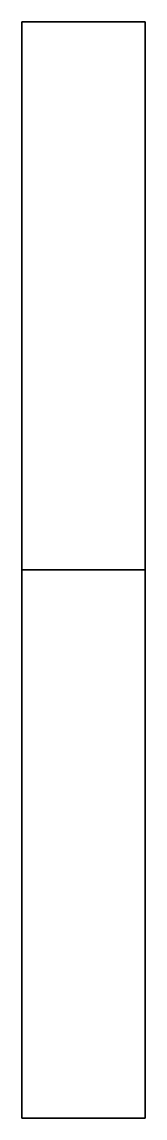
# Model space of a CAD drawing. Extents: x -0.66 to 0.66, y 0.72 to 1.88.
# Drawn here: x -0.66 to -0.53, y 0.72 to 1.88 of the extents above.
import ezdxf

# ---------------------------------------------------------------- set-up
doc = ezdxf.new("R2010")
doc.units = 0
doc.layers.add('SUSPENSION', color=6, linetype='CONTINUOUS')

msp = doc.modelspace()

# ---------------------------------------------------------------- linework, layer by layer
at = {"layer": 'SUSPENSION'}
for points in [[(-0.53, 1.3, 0.63), (-0.53, 1.88, 0.48), (-0.66, 1.88, 0.48), (-0.66, 1.3, 0.63)], [(-0.66, 1.88, 0.48), (-0.66, 1.88, 0.37), (-0.66, 1.3, 0.33), (-0.66, 1.3, 0.63)], [(-0.66, 1.3, 0.33), (-0.66, 1.88, 0.37), (-0.53, 1.88, 0.37), (-0.53, 1.3, 0.33)], [(-0.53, 1.88, 0.48), (-0.53, 1.88, 0.37), (-0.66, 1.88, 0.37), (-0.66, 1.88, 0.48)], [(-0.66, 1.3, 0.63), (-0.66, 0.72, 0.48), (-0.53, 0.72, 0.48), (-0.53, 1.3, 0.63)], [(-0.66, 1.3, 0.33), (-0.66, 0.72, 0.37), (-0.66, 0.72, 0.48), (-0.66, 1.3, 0.63)], [(-0.53, 1.3, 0.33), (-0.53, 0.72, 0.37), (-0.66, 0.72, 0.37), (-0.66, 1.3, 0.33)], [(-0.66, 0.72, 0.48), (-0.66, 0.72, 0.37), (-0.53, 0.72, 0.37), (-0.53, 0.72, 0.48)]]:
    msp.add_3dface(points, dxfattribs=at)

doc.saveas('drawing.dxf')
